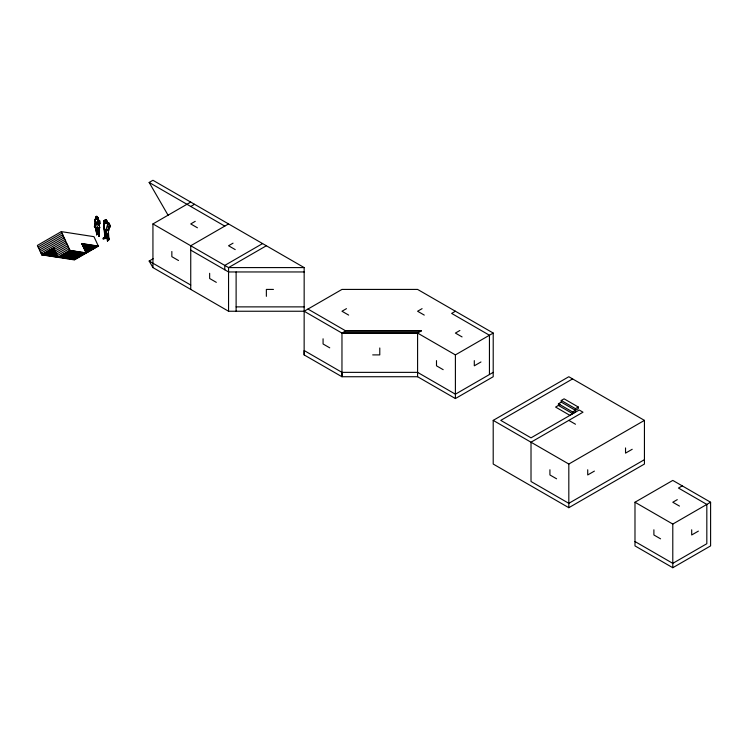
<?xml version="1.0" encoding="UTF-8"?>
<svg xmlns="http://www.w3.org/2000/svg" width="748" height="748" viewBox="0 0 748 748"><rect width="100%" height="100%" fill="white"/><g stroke="black" fill="none" stroke-linecap="round" stroke-linejoin="round"><path stroke-width="1.12" d="M97.801 230.842L98.035 233.105L96.614 234.835L96.782 229.402M153.162 258.733L149.161 261.043L152.938 267.588L228.551 311.243L304.165 311.243L341.976 289.42L417.59 289.42L493.222 333.056L493.203 376.73L455.401 398.553L417.59 376.73L341.958 376.74L304.146 354.917L304.165 350.531L341.976 372.364L417.59 372.364L455.401 394.187L493.222 372.354M341.976 372.364L341.958 376.74L341.976 333.075L345.754 330.887L421.367 330.887L417.59 333.075L341.958 333.084L304.165 311.243M98.035 233.105L96.782 233.881L94.8 224.335L95.286 222.773L97.081 224.185L98.54 223.839L98.848 222.698L97.745 221.595L97.062 222.175L97.081 224.185M106.066 235.685L106.123 232.796M97.736 228.121L98.427 234.376L99.25 235.957L99.073 227.401L99.793 227.588L98.427 230.823L99.25 235.957L98.699 236.508L97.175 227.457L98.427 230.823M96.735 219.407L96.595 218.491L98.082 217.883L98.278 220.062L98.082 219.071L95.875 219.332L95.669 217.275L99.708 220.847L98.904 225.363L99.288 224.522L98.484 223.587L94.921 223.465L95.361 220.52M109.227 230.085L109.143 227.055L107.974 225.952L108.956 239.753L107.478 241.118L108.395 233.32M99.119 228.234L99.073 227.401L98.484 229.842L98.699 236.508L98.886 234.311L98.1 234.152M96.791 232.834L96.614 234.835L97.362 232.974L97.09 228.935M106.197 221.95L107.001 221.361L106.777 220.697L105.571 220.305L106.777 220.697L106.824 221.763L103.85 221.595L103.673 220.8L104.795 220.38L103.673 220.8L103.85 221.595M95.258 227.42L95.641 223.315L95.258 227.42L97.941 228.308L96.324 223.83M97.857 220.267L98.082 217.883L96.595 218.491M106.366 233.114L106.936 238.247L106.235 238.313L105.094 237.929L104.916 236.957L104.019 228.608L104.346 225.335M105.674 219.697L104.224 221.23L106.655 221.193L106.497 220.043L105.674 219.697L104.337 220.847L105.094 221.791L104.916 223.502L106.3 223.091L106.683 221.389L105.879 220.735L106.581 222.184L109.012 223.194L110.508 226.279L108.909 228.243L109.143 227.055M104.206 221.904L104.019 228.608M106.328 221.539L106.497 220.043L104.944 220.221L105.001 221.614M103.598 227.336L103.972 224.204M106.235 238.313L105.646 234.769L104.888 234.255L104.206 228.645M94.388 226.709L94.8 224.335L94.622 225.989L95.267 226.345L94.388 226.709L95.202 227.149M106.038 237.621L106.936 238.247L103.009 238.986L105.094 237.929L105.468 231.226L104.496 231.712L105.543 230.917L107.815 235.62L107.478 241.118L106.356 231.534L107.329 239.36L108.619 237.808L108.918 238.902L108.086 238.593M105.122 223.746L104.056 223.194L104.486 221.614M104.056 223.194L106.3 223.091L107.684 224.11L106.31 228.682L106.571 230.029L108.516 229.384L107.721 230.515M106.599 231.843L105.646 234.769L104.542 234.115L105.094 237.929L106.936 238.247M107.011 221.249L105.702 221.922M98.54 223.839L98.848 222.698L99.288 224.522L100.054 223.1L99.437 220.604L97.745 221.595M95.463 217.64L96.305 216.331L97.343 216.471L95.669 217.275L95.875 219.332L97.483 219.052L98.053 217.939L97.418 217.752L97.483 219.052L98.521 221.006M100.054 223.1L98.904 225.363L99.708 220.847M97.483 219.052L98.053 217.939M94.921 223.465L95.286 222.773M108.909 228.243L110.508 226.279L107.684 224.11M95.875 219.332L97.586 216.939L96.305 216.331M104.028 220.482L103.626 221.146L104.683 221.96M104.309 221.258L105.188 220.688M106.683 221.389L105.094 221.791M106.001 221.632L106.553 221.193M104.916 236.957L103.018 238.313L105.029 237.845M61.308 231.618L37.4 245.419L41.776 254.853L74.435 259.902L98.343 246.101L93.968 236.667L61.308 231.618L70.06 250.477L86.385 253.002L82.009 243.577L98.343 246.101M168.188 215.424L149.161 182.456L152.938 180.277L304.165 267.588L304.146 354.917M38.101 246.924L62.009 233.124M38.831 248.486L62.738 234.685M39.56 250.047L63.458 236.246M40.28 251.609L64.188 237.808M41.009 253.179L64.917 239.369M41.729 254.741L65.637 240.94M41.776 254.853L53.725 247.953L58.101 257.377L70.06 250.477M54.408 249.402L66.366 242.502M55.137 250.963L67.086 244.063M55.857 252.525L67.816 245.625M56.586 254.086L68.545 247.186M57.316 255.648L69.265 248.747M58.035 257.219L69.994 250.309M58.55 257.275L70.508 250.374M59.859 257.48L71.808 250.571M61.168 257.677L73.117 250.776M62.467 257.882L74.417 250.982M63.776 258.079L75.726 251.178M65.076 258.284L77.035 251.384M66.385 258.481L78.334 251.58M67.685 258.686L79.643 251.786M68.994 258.892L80.943 251.992M70.293 259.089L82.252 252.188M71.602 259.294L83.552 252.394M72.902 259.491L84.861 252.59M74.211 259.696L86.16 252.796M152.938 267.588L152.938 223.933L190.74 202.1M190.74 206.467L194.527 204.288M195.237 221.333L190.74 223.933L197.416 227.785M228.551 223.933L190.74 245.755L190.74 289.42M233.049 243.165L228.551 245.755L235.227 249.608M262.576 243.577L224.774 265.409L224.774 269.766M266.363 245.755L228.551 267.588L152.938 223.933M346.474 308.653L341.976 311.243L348.652 315.095M422.087 308.653L417.59 311.243L424.266 315.095M455.42 311.233L451.642 313.412L489.444 335.244L489.444 374.533M459.898 330.476L455.401 333.075L462.068 336.927M341.976 333.075L417.59 333.075L455.401 354.898L493.222 333.056M480.973 361.967L474.297 365.819L474.297 360.62M493.203 420.385L568.817 376.73L644.439 420.385L644.439 464.041L568.817 507.696L493.203 464.041L493.203 420.385L568.817 464.041L644.439 420.385M572.603 378.909L500.767 420.385L531.015 437.851L579.214 410.016L583.001 412.195L531.015 442.208L531.015 481.506L568.817 503.329L644.439 459.674M575.436 410.325L561.262 402.134L561.262 400.47L564.095 398.834L578.269 407.015L578.269 408.689L572.603 411.961L558.429 403.77L558.429 405.444L572.603 413.625L572.603 411.961M558.429 403.77L561.262 402.134M560.317 404.35L555.586 407.08L569.77 415.262L575.436 411.989L575.436 408.651L561.262 400.47M575.436 408.651L578.269 407.015M594.398 471.1L587.722 474.952L587.722 469.763M632.21 449.277L625.534 453.129L625.534 447.93M634.987 502.235L672.789 480.412L710.6 502.235L710.6 545.9L672.789 567.723L634.987 545.9L634.987 502.235L672.789 524.067L710.6 502.235M682.241 485.873L678.464 488.051L706.823 504.423L706.823 543.712L672.789 563.356L634.987 541.533M677.286 499.645L672.789 502.235L679.465 506.087M698.37 531.127L691.694 534.979L691.694 529.79M104.692 220.623L105.337 220.529M97.642 229.86L98.988 230.234M304.165 267.588L228.551 267.588L228.551 311.243M304.165 271.954L228.551 271.954L190.74 250.122M273.45 289.42L266.363 289.42L266.363 296.339M236.116 306.876L304.165 306.876M421.367 330.887L345.735 330.897L307.952 309.064M372.691 354.898L379.778 354.898L379.778 347.979M81.775 243.717L97.932 246.223M81.953 244.1L97.455 246.494M82.121 244.474L96.978 246.775M82.299 244.848L96.501 247.046M82.476 245.232L96.025 247.326M82.645 245.606L95.548 247.597M82.822 245.98L95.071 247.878M83 246.354L94.594 248.149M83.168 246.737L94.117 248.429M83.346 247.111L93.64 248.701M83.524 247.485L93.163 248.981M83.692 247.869L92.677 249.252M83.87 248.243L92.2 249.533M84.047 248.617L91.724 249.804M84.225 248.991L91.247 250.084M84.393 249.374L90.77 250.356M84.571 249.748L90.293 250.636M84.748 250.122L89.816 250.907M84.917 250.496L89.339 251.188M85.094 250.879L88.862 251.459M85.272 251.253L88.386 251.739M85.44 251.627L87.909 252.011M85.618 252.011L87.432 252.282M85.796 252.385L86.955 252.562M85.964 252.759L86.478 252.833M52.865 248.336L53.66 248.458M52.388 248.617L53.837 248.841M51.911 248.888L54.006 249.215M51.425 249.168L54.183 249.589M50.948 249.439L54.361 249.963M50.471 249.72L54.539 250.346M49.994 249.991L54.707 250.72M49.518 250.262L54.885 251.094M49.041 250.543L55.062 251.478M48.564 250.814L55.23 251.852M48.087 251.094L55.408 252.226M47.61 251.365L55.586 252.6M47.133 251.646L55.754 252.983M46.657 251.917L55.932 253.357M46.18 252.198L56.109 253.731M45.703 252.469L56.278 254.105M45.226 252.749L56.455 254.488M44.74 253.02L56.633 254.862M44.263 253.301L56.811 255.236M43.786 253.572L56.979 255.62M43.309 253.853L57.157 255.994M42.832 254.124L57.334 256.368M42.355 254.404L57.503 256.742M41.879 254.675L57.68 257.125M94.912 221.604L97.062 222.175M105.833 220.576L106.655 221.193M104.14 229L106.571 230.029M568.817 420.385L575.493 424.238M149.161 182.456L224.774 226.111M443.171 369.671L436.495 365.819L436.495 360.62M178.51 260.528L171.844 256.676L171.844 251.487M216.322 282.351L209.646 278.499L209.646 273.31M329.746 347.839L323.071 343.986L323.071 338.797M556.587 478.804L549.92 474.952L549.92 469.763M660.559 538.831L653.892 534.979L653.892 529.79M149.161 261.043L190.74 285.053M97.764 218.472L96.875 217.892L97.044 219.071M107.899 238.864L108.956 239.753L108.619 237.808M96.361 229.655L95.09 226.775L96.006 227.738L95.707 226.953M95.463 221.651L94.697 219.351L95.052 219.8M108.451 222.483L109.012 223.194M98.484 223.587L99.793 227.588M95.09 226.775L96.782 233.881M94.697 219.351L95.342 220.875M104.664 229.225L105.047 231.319M98.643 231.029L98.942 233.965M98.082 217.883L98.082 219.071M109.75 224.98L109.75 226.887M672.789 524.067L672.789 567.723M568.817 464.041L568.817 507.696M455.401 354.898L455.401 398.553M417.59 333.075L417.59 376.73M236.116 271.954L236.116 311.243"/></g></svg>
